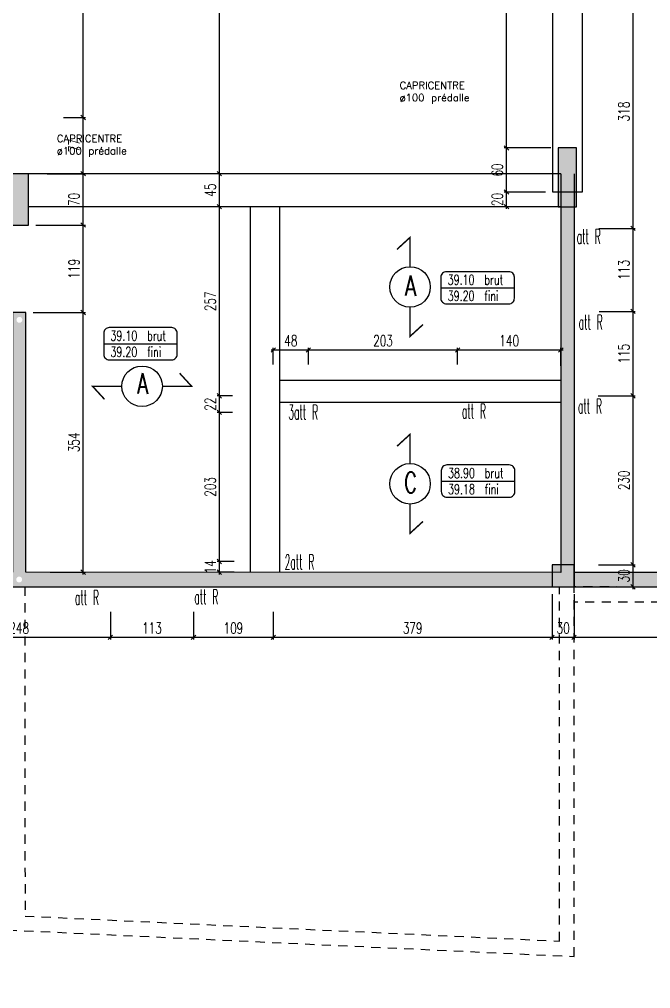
# Model space of a CAD drawing. Extents: x 307 to 786, y -197 to -94.
# Drawn here: x 331.65 to 340.24, y -183.14 to -169.94 of the extents above; entities that cross this region are included whole.
import ezdxf
from ezdxf.enums import TextEntityAlignment as Align

# ---------------------------------------------------------------- set-up
doc = ezdxf.new("R2010")
doc.units = 0
doc.header["$LTSCALE"] = 0.5
doc.header["$MEASUREMENT"] = 0
doc.linetypes.add('CACHE', pattern=[0.375, 0.25, -0.125])
doc.layers.get('DEFPOINTS').update_dxf_attribs({"linetype": 'CONTINUOUS'})
for name, color, linetype in [('1_AJSA_vue2', 13, 'CONTINUOUS'), ('_ SERTI RESERVATION', 6, 'CACHE'), ('COTATION', 7, 'CONTINUOUS'), ('HABILLAGE', 7, 'CONTINUOUS'), ('MURS', 3, 'CONTINUOUS'), ('PLANCHER', 7, 'CONTINUOUS'), ('POCHAGE', 254, 'CONTINUOUS'), ('POTEAUX', 1, 'CONTINUOUS'), ('POUTRES', 2, 'CONTINUOUS'), ('REPERE-RAID', 4, 'CONTINUOUS')]:
    doc.layers.add(name, color=color, linetype=linetype)
doc.styles.add('ROMANS8', font='romans.shx', dxfattribs={"width": 0.7})
doc.styles.get("Standard").update_dxf_attribs({"font": 'txt.shx'})
doc.dimstyles.new('COT50 cm', dxfattribs={"dimtxt": 0.15, "dimasz": 0.06, "dimexe": 0.03, "dimexo": 0.1, "dimgap": 0.05, "dimtad": 1, "dimdec": 0, "dimlfac": 100, "dimzin": 0, "dimdsep": 46, "dimtxsty": 'ROMANS8', "dimblk1": 'OBLIQUE', "dimblk2": 'OBLIQUE', "dimsah": 1, "dimcen": 0.03, "dimdle": 0.03, "dimclrt": 1, "dimadec": 0, "dimazin": 0, "dimtfac": 1, "dimtdec": 0, "dimtmove": 0, "dimatfit": 3, "dimfxl": 1, "dimfxlon": 1, "dimtolj": 1, "dimtzin": 0, "dimlwd": -1, "dimlwe": -1, "dimarcsym": 0})

# ---------------------------------------------------------------- blocks, each defined once
blk = doc.blocks.new('139')
at = {"layer": 'HABILLAGE', "color": 7}
blk.add_line((-0.665, 0), (0.665, 0), dxfattribs=at)
at = {"layer": 'HABILLAGE'}
blk.add_lwpolyline([(-0.565, -0.291), (0.565, -0.291, 0.414214), (0.665, -0.191), (0.665, 0.191, 0.414214), (0.565, 0.291), (-0.565, 0.291, 0.414214), (-0.665, 0.191), (-0.665, -0.191, 0.414214)], format="xyb", close=True, dxfattribs=at)
at = {"layer": 'HABILLAGE', "color": 1, "width": 0.7}
for s, p in [('brut', (0.121, 0.054)), ('fini', (0.121, -0.237))]:
    blk.add_text(s, height=0.18, dxfattribs=at).set_placement(p)
for tag, p in [('NIVBRUT', (-0.543, 0.054)), ('NIVFINI', (-0.543, -0.237))]:
    blk.add_attdef(tag, p, '', height=0.18, dxfattribs=at)
blk = doc.blocks.new('_Oblique')
at = {"layer": 'COTATION', "color": 0, "lineweight": -2}
blk.add_line((-0.5, -0.5), (0.5, 0.5), dxfattribs=at)
blk = doc.blocks.new('*D975')
at = {"layer": 'COTATION', "color": 0, "transparency": 16777216}
for p, q in [((332.517, -177.496), (332.517, -173.901)), ((331.836, -173.931), (332.547, -173.931)), ((332.069, -177.466), (332.547, -177.466))]:
    blk.add_line(p, q, dxfattribs=at)
at = {"layer": 'DEFPOINTS', "color": 0, "transparency": 16777216}
for p in [(331.736, -173.931), (332.517, -173.931), (331.969, -177.466)]:
    blk.add_point(p, dxfattribs=at)
at = {"layer": 'COTATION', "color": 0, "transparency": 16777216, "xscale": 0.06, "yscale": 0.06, "zscale": 0.06}
for p, rotation in [((332.517, -173.931), 90), ((332.517, -177.466), 270)]:
    blk.add_blockref('_Oblique', p, dxfattribs=dict(at, rotation=rotation))
at = {"layer": 'COTATION', "color": 1, "transparency": 16777216, "insert": (332.392, -175.699), "char_height": 0.15, "attachment_point": 5, "rotation": 90, "style": 'ROMANS8'}
blk.add_mtext('\\A1;354', dxfattribs=at)
blk = doc.blocks.new('*D976')
at = {"layer": 'COTATION', "color": 0, "transparency": 16777216}
for p, q in [((332.517, -173.961), (332.517, -172.711)), ((331.871, -172.741), (332.547, -172.741)), ((331.836, -173.931), (332.547, -173.931))]:
    blk.add_line(p, q, dxfattribs=at)
at = {"layer": 'DEFPOINTS', "color": 0, "transparency": 16777216}
for p in [(331.771, -172.741), (332.517, -172.741), (331.736, -173.931)]:
    blk.add_point(p, dxfattribs=at)
at = {"layer": 'COTATION', "color": 0, "transparency": 16777216, "xscale": 0.06, "yscale": 0.06, "zscale": 0.06}
for p, rotation in [((332.517, -172.741), 90), ((332.517, -173.931), 270)]:
    blk.add_blockref('_Oblique', p, dxfattribs=dict(at, rotation=rotation))
at = {"layer": 'COTATION', "color": 1, "transparency": 16777216, "insert": (332.392, -173.336), "char_height": 0.15, "attachment_point": 5, "rotation": 90, "style": 'ROMANS8'}
blk.add_mtext('\\A1;119', dxfattribs=at)
blk = doc.blocks.new('*D977')
at = {"layer": 'COTATION', "color": 0, "transparency": 16777216}
for p, q in [((332.026, -172.041), (332.547, -172.041)), ((332.517, -172.771), (332.517, -172.011)), ((331.871, -172.741), (332.547, -172.741))]:
    blk.add_line(p, q, dxfattribs=at)
at = {"layer": 'DEFPOINTS', "color": 0, "transparency": 16777216}
for p in [(331.926, -172.041), (332.517, -172.041), (331.771, -172.741)]:
    blk.add_point(p, dxfattribs=at)
at = {"layer": 'COTATION', "color": 0, "transparency": 16777216, "xscale": 0.06, "yscale": 0.06, "zscale": 0.06}
for p, rotation in [((332.517, -172.041), 90), ((332.517, -172.741), 270)]:
    blk.add_blockref('_Oblique', p, dxfattribs=dict(at, rotation=rotation))
at = {"layer": 'COTATION', "color": 1, "transparency": 16777216, "insert": (332.392, -172.391), "char_height": 0.15, "attachment_point": 5, "rotation": 90, "style": 'ROMANS8'}
blk.add_mtext('\\A1;70', dxfattribs=at)
blk = doc.blocks.new('*D978')
at = {"layer": 'COTATION', "color": 0, "transparency": 16777216}
for p, q in [((332.517, -172.071), (332.517, -171.246)), ((332.249, -171.276), (332.547, -171.276)), ((332.026, -172.041), (332.547, -172.041))]:
    blk.add_line(p, q, dxfattribs=at)
at = {"layer": 'DEFPOINTS', "color": 0, "transparency": 16777216}
for p in [(332.149, -171.276), (332.517, -171.276), (331.926, -172.041)]:
    blk.add_point(p, dxfattribs=at)
at = {"layer": 'COTATION', "color": 0, "transparency": 16777216, "xscale": 0.06, "yscale": 0.06, "zscale": 0.06}
for p, rotation in [((332.517, -171.276), 90), ((332.517, -172.041), 270)]:
    blk.add_blockref('_Oblique', p, dxfattribs=dict(at, rotation=rotation))
at = {"layer": 'COTATION', "color": 1, "transparency": 16777216, "insert": (332.392, -171.659), "char_height": 0.15, "attachment_point": 5, "rotation": 90, "style": 'ROMANS8'}
blk.add_mtext('\\A1;77', dxfattribs=at)
blk = doc.blocks.new('*D979')
at = {"layer": 'COTATION', "color": 0, "transparency": 16777216}
for p, q in [((332.517, -171.306), (332.517, -166.111)), ((331.867, -166.141), (332.547, -166.141)), ((332.249, -171.276), (332.547, -171.276))]:
    blk.add_line(p, q, dxfattribs=at)
at = {"layer": 'DEFPOINTS', "color": 0, "transparency": 16777216}
for p in [(331.767, -166.141), (332.517, -166.141), (332.149, -171.276)]:
    blk.add_point(p, dxfattribs=at)
at = {"layer": 'COTATION', "color": 0, "transparency": 16777216, "xscale": 0.06, "yscale": 0.06, "zscale": 0.06}
for p, rotation in [((332.517, -166.141), 90), ((332.517, -171.276), 270)]:
    blk.add_blockref('_Oblique', p, dxfattribs=dict(at, rotation=rotation))
at = {"layer": 'COTATION', "color": 1, "transparency": 16777216, "insert": (332.392, -168.709), "char_height": 0.15, "attachment_point": 5, "rotation": 90, "style": 'ROMANS8'}
blk.add_mtext('\\A1;513', dxfattribs=at)
blk = doc.blocks.new('*D980')
at = {"layer": 'COTATION', "color": 0, "transparency": 16777216}
for p, q in [((334.569, -177.321), (334.34, -177.321)), ((334.37, -177.496), (334.37, -177.291)), ((334.569, -177.466), (334.34, -177.466))]:
    blk.add_line(p, q, dxfattribs=at)
at = {"layer": 'DEFPOINTS', "color": 0, "transparency": 16777216}
for p in [(334.37, -177.321), (334.669, -177.321), (334.669, -177.466)]:
    blk.add_point(p, dxfattribs=at)
at = {"layer": 'COTATION', "color": 0, "transparency": 16777216, "xscale": 0.06, "yscale": 0.06, "zscale": 0.06}
for p, rotation in [((334.37, -177.321), 90), ((334.37, -177.466), 270)]:
    blk.add_blockref('_Oblique', p, dxfattribs=dict(at, rotation=rotation))
at = {"layer": 'COTATION', "color": 1, "transparency": 16777216, "insert": (334.245, -177.394), "char_height": 0.15, "attachment_point": 5, "rotation": 90, "style": 'ROMANS8'}
blk.add_mtext('\\A1;14', dxfattribs=at)
blk = doc.blocks.new('*D981')
at = {"layer": 'COTATION', "color": 0, "transparency": 16777216}
for p, q in [((334.549, -175.291), (334.34, -175.291)), ((334.37, -177.351), (334.37, -175.261)), ((334.569, -177.321), (334.34, -177.321))]:
    blk.add_line(p, q, dxfattribs=at)
at = {"layer": 'DEFPOINTS', "color": 0, "transparency": 16777216}
for p in [(334.37, -175.291), (334.649, -175.291), (334.669, -177.321)]:
    blk.add_point(p, dxfattribs=at)
at = {"layer": 'COTATION', "color": 0, "transparency": 16777216, "xscale": 0.06, "yscale": 0.06, "zscale": 0.06}
for p, rotation in [((334.37, -175.291), 90), ((334.37, -177.321), 270)]:
    blk.add_blockref('_Oblique', p, dxfattribs=dict(at, rotation=rotation))
at = {"layer": 'COTATION', "color": 1, "transparency": 16777216, "insert": (334.245, -176.306), "char_height": 0.15, "attachment_point": 5, "rotation": 90, "style": 'ROMANS8'}
blk.add_mtext('\\A1;203', dxfattribs=at)
blk = doc.blocks.new('*D982')
at = {"layer": 'COTATION', "color": 0, "transparency": 16777216}
for p, q in [((334.55, -175.066), (334.34, -175.066)), ((334.37, -175.321), (334.37, -175.036)), ((334.549, -175.291), (334.34, -175.291))]:
    blk.add_line(p, q, dxfattribs=at)
at = {"layer": 'DEFPOINTS', "color": 0, "transparency": 16777216}
for p in [(334.37, -175.066), (334.65, -175.066), (334.649, -175.291)]:
    blk.add_point(p, dxfattribs=at)
at = {"layer": 'COTATION', "color": 0, "transparency": 16777216, "xscale": 0.06, "yscale": 0.06, "zscale": 0.06}
for p, rotation in [((334.37, -175.066), 90), ((334.37, -175.291), 270)]:
    blk.add_blockref('_Oblique', p, dxfattribs=dict(at, rotation=rotation))
at = {"layer": 'COTATION', "color": 1, "transparency": 16777216, "insert": (334.245, -175.179), "char_height": 0.15, "attachment_point": 5, "rotation": 90, "style": 'ROMANS8'}
blk.add_mtext('\\A1;22', dxfattribs=at)
blk = doc.blocks.new('*D983')
at = {"layer": 'COTATION', "color": 0, "transparency": 16777216}
for p, q in [((334.37, -175.096), (334.37, -172.461)), ((334.456, -172.491), (334.34, -172.491)), ((334.55, -175.066), (334.34, -175.066))]:
    blk.add_line(p, q, dxfattribs=at)
at = {"layer": 'DEFPOINTS', "color": 0, "transparency": 16777216}
for p in [(334.37, -172.491), (334.556, -172.491), (334.65, -175.066)]:
    blk.add_point(p, dxfattribs=at)
at = {"layer": 'COTATION', "color": 0, "transparency": 16777216, "xscale": 0.06, "yscale": 0.06, "zscale": 0.06}
for p, rotation in [((334.37, -172.491), 90), ((334.37, -175.066), 270)]:
    blk.add_blockref('_Oblique', p, dxfattribs=dict(at, rotation=rotation))
at = {"layer": 'COTATION', "color": 1, "transparency": 16777216, "insert": (334.245, -173.779), "char_height": 0.15, "attachment_point": 5, "rotation": 90, "style": 'ROMANS8'}
blk.add_mtext('\\A1;257', dxfattribs=at)
blk = doc.blocks.new('*D984')
at = {"layer": 'COTATION', "color": 0, "transparency": 16777216}
for p, q in [((334.456, -172.041), (334.34, -172.041)), ((334.37, -172.521), (334.37, -172.011)), ((334.456, -172.491), (334.34, -172.491))]:
    blk.add_line(p, q, dxfattribs=at)
at = {"layer": 'DEFPOINTS', "color": 0, "transparency": 16777216}
for p in [(334.37, -172.041), (334.556, -172.041), (334.556, -172.491)]:
    blk.add_point(p, dxfattribs=at)
at = {"layer": 'COTATION', "color": 0, "transparency": 16777216, "xscale": 0.06, "yscale": 0.06, "zscale": 0.06}
for p, rotation in [((334.37, -172.041), 90), ((334.37, -172.491), 270)]:
    blk.add_blockref('_Oblique', p, dxfattribs=dict(at, rotation=rotation))
at = {"layer": 'COTATION', "color": 1, "transparency": 16777216, "insert": (334.245, -172.266), "char_height": 0.15, "attachment_point": 5, "rotation": 90, "style": 'ROMANS8'}
blk.add_mtext('\\A1;45', dxfattribs=at)
blk = doc.blocks.new('*D985')
at = {"layer": 'COTATION', "color": 0, "transparency": 16777216}
for p, q in [((334.37, -172.071), (334.37, -166.111)), ((334.635, -166.141), (334.34, -166.141)), ((334.456, -172.041), (334.34, -172.041))]:
    blk.add_line(p, q, dxfattribs=at)
at = {"layer": 'DEFPOINTS', "color": 0, "transparency": 16777216}
for p in [(334.37, -166.141), (334.735, -166.141), (334.556, -172.041)]:
    blk.add_point(p, dxfattribs=at)
at = {"layer": 'COTATION', "color": 0, "transparency": 16777216, "xscale": 0.06, "yscale": 0.06, "zscale": 0.06}
for p, rotation in [((334.37, -166.141), 90), ((334.37, -172.041), 270)]:
    blk.add_blockref('_Oblique', p, dxfattribs=dict(at, rotation=rotation))
at = {"layer": 'COTATION', "color": 1, "transparency": 16777216, "insert": (334.245, -169.091), "char_height": 0.15, "attachment_point": 5, "rotation": 90, "style": 'ROMANS8'}
blk.add_mtext('\\A1;590', dxfattribs=at)
blk = doc.blocks.new('*D989')
at = {"layer": 'COTATION', "color": 0, "transparency": 16777216}
for p, q in [((335.073, -174.44), (335.611, -174.44)), ((335.103, -174.637), (335.103, -174.41)), ((335.581, -174.637), (335.581, -174.41))]:
    blk.add_line(p, q, dxfattribs=at)
at = {"layer": 'DEFPOINTS', "color": 0, "transparency": 16777216}
for p in [(335.581, -174.44), (335.103, -174.737), (335.581, -174.737)]:
    blk.add_point(p, dxfattribs=at)
at = {"layer": 'COTATION', "color": 0, "transparency": 16777216, "xscale": 0.06, "yscale": 0.06, "zscale": 0.06, "rotation": 180}
blk.add_blockref('_Oblique', (335.103, -174.44), dxfattribs=at)
at = {"layer": 'COTATION', "color": 0, "transparency": 16777216, "xscale": 0.06, "yscale": 0.06, "zscale": 0.06}
blk.add_blockref('_Oblique', (335.581, -174.44), dxfattribs=at)
at = {"layer": 'COTATION', "color": 1, "transparency": 16777216, "insert": (335.342, -174.315), "char_height": 0.15, "attachment_point": 5, "style": 'ROMANS8'}
blk.add_mtext('\\A1;48', dxfattribs=at)
blk = doc.blocks.new('*D990')
at = {"layer": 'COTATION', "color": 0, "transparency": 16777216}
for p, q in [((335.551, -174.44), (337.641, -174.44)), ((335.581, -174.637), (335.581, -174.41)), ((337.611, -174.637), (337.611, -174.41))]:
    blk.add_line(p, q, dxfattribs=at)
at = {"layer": 'DEFPOINTS', "color": 0, "transparency": 16777216}
for p in [(337.611, -174.44), (335.581, -174.737), (337.611, -174.737)]:
    blk.add_point(p, dxfattribs=at)
at = {"layer": 'COTATION', "color": 0, "transparency": 16777216, "xscale": 0.06, "yscale": 0.06, "zscale": 0.06, "rotation": 180}
blk.add_blockref('_Oblique', (335.581, -174.44), dxfattribs=at)
at = {"layer": 'COTATION', "color": 0, "transparency": 16777216, "xscale": 0.06, "yscale": 0.06, "zscale": 0.06}
blk.add_blockref('_Oblique', (337.611, -174.44), dxfattribs=at)
at = {"layer": 'COTATION', "color": 1, "transparency": 16777216, "insert": (336.596, -174.315), "char_height": 0.15, "attachment_point": 5, "style": 'ROMANS8'}
blk.add_mtext('\\A1;203', dxfattribs=at)
blk = doc.blocks.new('*D991')
at = {"layer": 'COTATION', "color": 0, "transparency": 16777216}
for p, q in [((337.581, -174.44), (339.045, -174.44)), ((337.611, -174.637), (337.611, -174.41)), ((339.015, -174.656), (339.015, -174.41))]:
    blk.add_line(p, q, dxfattribs=at)
at = {"layer": 'DEFPOINTS', "color": 0, "transparency": 16777216}
for p in [(339.015, -174.44), (337.611, -174.737), (339.015, -174.756)]:
    blk.add_point(p, dxfattribs=at)
at = {"layer": 'COTATION', "color": 0, "transparency": 16777216, "xscale": 0.06, "yscale": 0.06, "zscale": 0.06, "rotation": 180}
blk.add_blockref('_Oblique', (337.611, -174.44), dxfattribs=at)
at = {"layer": 'COTATION', "color": 0, "transparency": 16777216, "xscale": 0.06, "yscale": 0.06, "zscale": 0.06}
blk.add_blockref('_Oblique', (339.015, -174.44), dxfattribs=at)
at = {"layer": 'COTATION', "color": 1, "transparency": 16777216, "insert": (338.313, -174.315), "char_height": 0.15, "attachment_point": 5, "style": 'ROMANS8'}
blk.add_mtext('\\A1;140', dxfattribs=at)
blk = doc.blocks.new('*D992')
at = {"layer": 'COTATION', "color": 0, "transparency": 16777216}
for p, q in [((339.998, -177.696), (339.998, -177.336)), ((339.526, -177.366), (340.028, -177.366)), ((339.526, -177.666), (340.028, -177.666))]:
    blk.add_line(p, q, dxfattribs=at)
at = {"layer": 'DEFPOINTS', "color": 0, "transparency": 16777216}
for p in [(339.426, -177.366), (339.998, -177.366), (339.426, -177.666)]:
    blk.add_point(p, dxfattribs=at)
at = {"layer": 'COTATION', "color": 0, "transparency": 16777216, "xscale": 0.06, "yscale": 0.06, "zscale": 0.06}
for p, rotation in [((339.998, -177.366), 90), ((339.998, -177.666), 270)]:
    blk.add_blockref('_Oblique', p, dxfattribs=dict(at, rotation=rotation))
at = {"layer": 'COTATION', "color": 1, "transparency": 16777216, "insert": (339.873, -177.516), "char_height": 0.15, "attachment_point": 5, "rotation": 90, "style": 'ROMANS8'}
blk.add_mtext('\\A1;30', dxfattribs=at)
blk = doc.blocks.new('*D993')
at = {"layer": 'COTATION', "color": 0, "transparency": 16777216}
for p, q in [((339.525, -175.066), (340.028, -175.066)), ((339.998, -177.396), (339.998, -175.036)), ((339.526, -177.366), (340.028, -177.366))]:
    blk.add_line(p, q, dxfattribs=at)
at = {"layer": 'DEFPOINTS', "color": 0, "transparency": 16777216}
for p in [(339.425, -175.066), (339.998, -175.066), (339.426, -177.366)]:
    blk.add_point(p, dxfattribs=at)
at = {"layer": 'COTATION', "color": 0, "transparency": 16777216, "xscale": 0.06, "yscale": 0.06, "zscale": 0.06}
for p, rotation in [((339.998, -175.066), 90), ((339.998, -177.366), 270)]:
    blk.add_blockref('_Oblique', p, dxfattribs=dict(at, rotation=rotation))
at = {"layer": 'COTATION', "color": 1, "transparency": 16777216, "insert": (339.873, -176.216), "char_height": 0.15, "attachment_point": 5, "rotation": 90, "style": 'ROMANS8'}
blk.add_mtext('\\A1;230', dxfattribs=at)
blk = doc.blocks.new('*D994')
at = {"layer": 'COTATION', "color": 0, "transparency": 16777216}
for p, q in [((339.998, -175.096), (339.998, -173.886)), ((339.535, -173.916), (340.028, -173.916)), ((339.525, -175.066), (340.028, -175.066))]:
    blk.add_line(p, q, dxfattribs=at)
at = {"layer": 'DEFPOINTS', "color": 0, "transparency": 16777216}
for p in [(339.435, -173.916), (339.998, -173.916), (339.425, -175.066)]:
    blk.add_point(p, dxfattribs=at)
at = {"layer": 'COTATION', "color": 0, "transparency": 16777216, "xscale": 0.06, "yscale": 0.06, "zscale": 0.06}
for p, rotation in [((339.998, -173.916), 90), ((339.998, -175.066), 270)]:
    blk.add_blockref('_Oblique', p, dxfattribs=dict(at, rotation=rotation))
at = {"layer": 'COTATION', "color": 1, "transparency": 16777216, "insert": (339.873, -174.491), "char_height": 0.15, "attachment_point": 5, "rotation": 90, "style": 'ROMANS8'}
blk.add_mtext('\\A1;115', dxfattribs=at)
blk = doc.blocks.new('*D995')
at = {"layer": 'COTATION', "color": 0, "transparency": 16777216}
for p, q in [((339.534, -172.786), (340.028, -172.786)), ((339.998, -173.946), (339.998, -172.756)), ((339.535, -173.916), (340.028, -173.916))]:
    blk.add_line(p, q, dxfattribs=at)
at = {"layer": 'DEFPOINTS', "color": 0, "transparency": 16777216}
for p in [(339.434, -172.786), (339.998, -172.786), (339.435, -173.916)]:
    blk.add_point(p, dxfattribs=at)
at = {"layer": 'COTATION', "color": 0, "transparency": 16777216, "xscale": 0.06, "yscale": 0.06, "zscale": 0.06}
for p, rotation in [((339.998, -172.786), 90), ((339.998, -173.916), 270)]:
    blk.add_blockref('_Oblique', p, dxfattribs=dict(at, rotation=rotation))
at = {"layer": 'COTATION', "color": 1, "transparency": 16777216, "insert": (339.873, -173.351), "char_height": 0.15, "attachment_point": 5, "rotation": 90, "style": 'ROMANS8'}
blk.add_mtext('\\A1;113', dxfattribs=at)
blk = doc.blocks.new('*D996')
at = {"layer": 'COTATION', "color": 0, "transparency": 16777216}
for p, q in [((339.534, -169.601), (340.028, -169.601)), ((339.998, -172.816), (339.998, -169.571)), ((339.534, -172.786), (340.028, -172.786))]:
    blk.add_line(p, q, dxfattribs=at)
at = {"layer": 'DEFPOINTS', "color": 0, "transparency": 16777216}
for p in [(339.434, -169.601), (339.998, -169.601), (339.434, -172.786)]:
    blk.add_point(p, dxfattribs=at)
at = {"layer": 'COTATION', "color": 0, "transparency": 16777216, "xscale": 0.06, "yscale": 0.06, "zscale": 0.06}
for p, rotation in [((339.998, -169.601), 90), ((339.998, -172.786), 270)]:
    blk.add_blockref('_Oblique', p, dxfattribs=dict(at, rotation=rotation))
at = {"layer": 'COTATION', "color": 1, "transparency": 16777216, "insert": (339.873, -171.194), "char_height": 0.15, "attachment_point": 5, "rotation": 90, "style": 'ROMANS8'}
blk.add_mtext('\\A1;318', dxfattribs=at)
blk = doc.blocks.new('*D1417')
at = {"layer": 'COTATION', "color": 0, "transparency": 16777216}
for p, q in [((330.404, -178.005), (330.404, -178.383)), ((332.888, -178.005), (332.888, -178.383)), ((330.374, -178.353), (332.918, -178.353))]:
    blk.add_line(p, q, dxfattribs=at)
at = {"layer": 'DEFPOINTS', "color": 0, "transparency": 16777216}
for p in [(330.404, -177.905), (332.888, -177.905), (332.888, -178.353)]:
    blk.add_point(p, dxfattribs=at)
at = {"layer": 'COTATION', "color": 0, "transparency": 16777216, "xscale": 0.06, "yscale": 0.06, "zscale": 0.06, "rotation": 180}
blk.add_blockref('_Oblique', (330.404, -178.353), dxfattribs=at)
at = {"layer": 'COTATION', "color": 0, "transparency": 16777216, "xscale": 0.06, "yscale": 0.06, "zscale": 0.06}
blk.add_blockref('_Oblique', (332.888, -178.353), dxfattribs=at)
at = {"layer": 'COTATION', "color": 1, "transparency": 16777216, "insert": (331.646, -178.228), "char_height": 0.15, "attachment_point": 5, "style": 'ROMANS8'}
blk.add_mtext('\\A1;248', dxfattribs=at)
blk = doc.blocks.new('*D1418')
at = {"layer": 'COTATION', "color": 0, "transparency": 16777216}
for p, q in [((332.888, -178.005), (332.888, -178.383)), ((334.018, -178.005), (334.018, -178.383)), ((332.858, -178.353), (334.048, -178.353))]:
    blk.add_line(p, q, dxfattribs=at)
at = {"layer": 'DEFPOINTS', "color": 0, "transparency": 16777216}
for p in [(332.888, -177.905), (334.018, -177.905), (334.018, -178.353)]:
    blk.add_point(p, dxfattribs=at)
at = {"layer": 'COTATION', "color": 0, "transparency": 16777216, "xscale": 0.06, "yscale": 0.06, "zscale": 0.06, "rotation": 180}
blk.add_blockref('_Oblique', (332.888, -178.353), dxfattribs=at)
at = {"layer": 'COTATION', "color": 0, "transparency": 16777216, "xscale": 0.06, "yscale": 0.06, "zscale": 0.06}
blk.add_blockref('_Oblique', (334.018, -178.353), dxfattribs=at)
at = {"layer": 'COTATION', "color": 1, "transparency": 16777216, "insert": (333.453, -178.228), "char_height": 0.15, "attachment_point": 5, "style": 'ROMANS8'}
blk.add_mtext('\\A1;113', dxfattribs=at)
blk = doc.blocks.new('*D1419')
at = {"layer": 'COTATION', "color": 0, "transparency": 16777216}
for p, q in [((334.018, -178.005), (334.018, -178.383)), ((335.103, -178.005), (335.103, -178.383)), ((333.988, -178.353), (335.133, -178.353))]:
    blk.add_line(p, q, dxfattribs=at)
at = {"layer": 'DEFPOINTS', "color": 0, "transparency": 16777216}
for p in [(334.018, -177.905), (335.103, -177.905), (335.103, -178.353)]:
    blk.add_point(p, dxfattribs=at)
at = {"layer": 'COTATION', "color": 0, "transparency": 16777216, "xscale": 0.06, "yscale": 0.06, "zscale": 0.06, "rotation": 180}
blk.add_blockref('_Oblique', (334.018, -178.353), dxfattribs=at)
at = {"layer": 'COTATION', "color": 0, "transparency": 16777216, "xscale": 0.06, "yscale": 0.06, "zscale": 0.06}
blk.add_blockref('_Oblique', (335.103, -178.353), dxfattribs=at)
at = {"layer": 'COTATION', "color": 1, "transparency": 16777216, "insert": (334.56, -178.228), "char_height": 0.15, "attachment_point": 5, "style": 'ROMANS8'}
blk.add_mtext('\\A1;109', dxfattribs=at)
blk = doc.blocks.new('*D1420')
at = {"layer": 'COTATION', "color": 0, "transparency": 16777216}
for p, q in [((338.896, -177.766), (338.896, -178.383)), ((335.103, -178.005), (335.103, -178.383)), ((335.073, -178.353), (338.926, -178.353))]:
    blk.add_line(p, q, dxfattribs=at)
at = {"layer": 'DEFPOINTS', "color": 0, "transparency": 16777216}
for p in [(338.896, -177.666), (335.103, -177.905), (338.896, -178.353)]:
    blk.add_point(p, dxfattribs=at)
at = {"layer": 'COTATION', "color": 0, "transparency": 16777216, "xscale": 0.06, "yscale": 0.06, "zscale": 0.06, "rotation": 180}
blk.add_blockref('_Oblique', (335.103, -178.353), dxfattribs=at)
at = {"layer": 'COTATION', "color": 0, "transparency": 16777216, "xscale": 0.06, "yscale": 0.06, "zscale": 0.06}
blk.add_blockref('_Oblique', (338.896, -178.353), dxfattribs=at)
at = {"layer": 'COTATION', "color": 1, "transparency": 16777216, "insert": (336.999, -178.228), "char_height": 0.15, "attachment_point": 5, "style": 'ROMANS8'}
blk.add_mtext('\\A1;379', dxfattribs=at)
blk = doc.blocks.new('*D1421')
at = {"layer": 'COTATION', "color": 0, "transparency": 16777216}
for p, q in [((338.896, -177.766), (338.896, -178.383)), ((339.196, -177.766), (339.196, -178.383)), ((338.866, -178.353), (339.226, -178.353))]:
    blk.add_line(p, q, dxfattribs=at)
at = {"layer": 'DEFPOINTS', "color": 0, "transparency": 16777216}
for p in [(338.896, -177.666), (339.196, -177.666), (339.196, -178.353)]:
    blk.add_point(p, dxfattribs=at)
at = {"layer": 'COTATION', "color": 0, "transparency": 16777216, "xscale": 0.06, "yscale": 0.06, "zscale": 0.06, "rotation": 180}
blk.add_blockref('_Oblique', (338.896, -178.353), dxfattribs=at)
at = {"layer": 'COTATION', "color": 0, "transparency": 16777216, "xscale": 0.06, "yscale": 0.06, "zscale": 0.06}
blk.add_blockref('_Oblique', (339.196, -178.353), dxfattribs=at)
at = {"layer": 'COTATION', "color": 1, "transparency": 16777216, "insert": (339.046, -178.228), "char_height": 0.15, "attachment_point": 5, "style": 'ROMANS8'}
blk.add_mtext('\\A1;30', dxfattribs=at)
blk = doc.blocks.new('*D1422')
at = {"layer": 'COTATION', "color": 0, "transparency": 16777216}
for p, q in [((339.196, -177.766), (339.196, -178.383)), ((347.324, -177.966), (347.324, -178.383)), ((339.166, -178.353), (347.354, -178.353))]:
    blk.add_line(p, q, dxfattribs=at)
at = {"layer": 'DEFPOINTS', "color": 0, "transparency": 16777216}
for p in [(339.196, -177.666), (347.324, -177.866), (347.324, -178.353)]:
    blk.add_point(p, dxfattribs=at)
at = {"layer": 'COTATION', "color": 0, "transparency": 16777216, "xscale": 0.06, "yscale": 0.06, "zscale": 0.06, "rotation": 180}
blk.add_blockref('_Oblique', (339.196, -178.353), dxfattribs=at)
at = {"layer": 'COTATION', "color": 0, "transparency": 16777216, "xscale": 0.06, "yscale": 0.06, "zscale": 0.06}
blk.add_blockref('_Oblique', (347.324, -178.353), dxfattribs=at)
at = {"layer": 'COTATION', "color": 1, "transparency": 16777216, "insert": (343.26, -178.228), "char_height": 0.15, "attachment_point": 5, "style": 'ROMANS8'}
blk.add_mtext('\\A1;813', dxfattribs=at)
blk = doc.blocks.new('*D1599')
at = {"layer": 'COTATION', "color": 0, "transparency": 16777216}
for p, q in [((338.806, -172.291), (338.246, -172.291)), ((338.276, -172.521), (338.276, -172.261)), ((338.521, -172.491), (338.246, -172.491))]:
    blk.add_line(p, q, dxfattribs=at)
at = {"layer": 'DEFPOINTS', "color": 0, "transparency": 16777216}
for p in [(338.276, -172.291), (338.906, -172.291), (338.621, -172.491)]:
    blk.add_point(p, dxfattribs=at)
at = {"layer": 'COTATION', "color": 0, "transparency": 16777216, "xscale": 0.06, "yscale": 0.06, "zscale": 0.06}
for p, rotation in [((338.276, -172.291), 90), ((338.276, -172.491), 270)]:
    blk.add_blockref('_Oblique', p, dxfattribs=dict(at, rotation=rotation))
at = {"layer": 'COTATION', "color": 1, "transparency": 16777216, "insert": (338.151, -172.391), "char_height": 0.15, "attachment_point": 5, "rotation": 90, "style": 'ROMANS8'}
blk.add_mtext('\\A1;20', dxfattribs=at)
blk = doc.blocks.new('*D1600')
at = {"layer": 'COTATION', "color": 0, "transparency": 16777216}
for p, q in [((338.276, -172.321), (338.276, -171.661)), ((338.881, -171.691), (338.246, -171.691)), ((338.806, -172.291), (338.246, -172.291))]:
    blk.add_line(p, q, dxfattribs=at)
at = {"layer": 'DEFPOINTS', "color": 0, "transparency": 16777216}
for p in [(338.276, -171.691), (338.981, -171.691), (338.906, -172.291)]:
    blk.add_point(p, dxfattribs=at)
at = {"layer": 'COTATION', "color": 0, "transparency": 16777216, "xscale": 0.06, "yscale": 0.06, "zscale": 0.06}
for p, rotation in [((338.276, -171.691), 90), ((338.276, -172.291), 270)]:
    blk.add_blockref('_Oblique', p, dxfattribs=dict(at, rotation=rotation))
at = {"layer": 'COTATION', "color": 1, "transparency": 16777216, "insert": (338.151, -171.991), "char_height": 0.15, "attachment_point": 5, "rotation": 90, "style": 'ROMANS8'}
blk.add_mtext('\\A1;60', dxfattribs=at)
blk = doc.blocks.new('*D1601')
at = {"layer": 'COTATION', "color": 0, "transparency": 16777216}
for p, q in [((338.623, -166.241), (338.246, -166.241)), ((338.276, -171.721), (338.276, -166.211)), ((338.881, -171.691), (338.246, -171.691))]:
    blk.add_line(p, q, dxfattribs=at)
at = {"layer": 'DEFPOINTS', "color": 0, "transparency": 16777216}
for p in [(338.276, -166.241), (338.723, -166.241), (338.981, -171.691)]:
    blk.add_point(p, dxfattribs=at)
at = {"layer": 'COTATION', "color": 0, "transparency": 16777216, "xscale": 0.06, "yscale": 0.06, "zscale": 0.06}
for p, rotation in [((338.276, -166.241), 90), ((338.276, -171.691), 270)]:
    blk.add_blockref('_Oblique', p, dxfattribs=dict(at, rotation=rotation))
at = {"layer": 'COTATION', "color": 1, "transparency": 16777216, "insert": (338.151, -168.966), "char_height": 0.15, "attachment_point": 5, "rotation": 90, "style": 'ROMANS8'}
blk.add_mtext('\\A1;545', dxfattribs=at)

msp = doc.modelspace()

# ---------------------------------------------------------------- hatches: boundary and pattern name
at = {"layer": 'POCHAGE'}
h = msp.add_hatch(color=256, dxfattribs=at)
h.dxf.hatch_style = 1
h.paths.add_polyline_path([(339.1949, -172.2413), (339.015, -172.2413), (339.0159, -177.3662), (339.1958, -177.3662)])
h = msp.add_hatch(color=256, dxfattribs=at)
h.dxf.hatch_style = 1
h.paths.add_polyline_path([(338.8959, -177.4701), (331.7362, -177.4663), (331.7362, -173.9313), (331.5561, -173.9313), (331.5561, -177.4663), (324.3993, -177.4663), (324.3993, -177.6662), (338.8959, -177.6662)])
h.paths.add_polyline_path([(331.6862, -177.5663, -1), (331.6062, -177.5663, -1)], flags=16)
h.paths.add_polyline_path([(331.6091, -174.0313, -1), (331.6891, -174.0313, -1)], flags=16)
h = msp.add_hatch(color=256, dxfattribs=at)
h.dxf.hatch_style = 1
h.paths.add_polyline_path([(347.324, -177.4663), (340.7959, -177.4663), (340.7959, -177.6662), (344.6853, -177.6662), (345.2409, -177.6655), (345.2409, -177.6662), (346.8456, -177.6662), (346.8456, -177.666), (347.324, -177.666)])
h.paths.add_polyline_path([(347.264, -177.5663, -1), (347.184, -177.5663, -1)], flags=16)
h.paths.add_polyline_path([(340.7959, -177.4663), (340.596, -177.4663), (340.5959, -177.6662), (340.7959, -177.6662)])
h.paths.add_polyline_path([(340.596, -177.4663), (339.1959, -177.4663), (339.1959, -177.6662), (339.2077, -177.6662), (340.5959, -177.6662)])
at = {"layer": 'POTEAUX'}
h = msp.add_hatch(color=256, dxfattribs=at)
h.dxf.hatch_style = 1
h.paths.add_polyline_path([(339.2306, -171.6913), (338.9806, -171.6914), (338.9806, -172.4914), (339.2306, -172.4913)])
h = msp.add_hatch(color=256, dxfattribs=at)
h.dxf.hatch_style = 1
h.paths.add_polyline_path([(331.7712, -172.0414), (331.5212, -172.0414), (331.5212, -172.7414), (331.7712, -172.7414)])
h = msp.add_hatch(color=256, dxfattribs=at)
h.dxf.hatch_style = 1
h.paths.add_polyline_path([(339.1959, -177.6662), (339.1959, -177.3662), (338.8959, -177.3662), (338.8959, -177.6662)])

# ---------------------------------------------------------------- linework, layer by layer
at = {"layer": '1_AJSA_vue2', "linetype": 'CACHE'}
msp.add_lwpolyline([(324.0959, -183.2004, -0.0097106), (340.5322, -184.0682), (345.2407, -184.5163), (345.2406, -177.6655), (340.7959, -177.671), (340.7955, -166.5756), (339.1959, -166.5765)], format="xyb", dxfattribs=at)
for points in [[(324.2992, -182.0009), (339.1959, -182.6985), (339.1959, -177.3662)], [(331.7226, -177.6648), (331.7257, -182.1485), (338.9959, -182.4889), (338.9959, -177.6662)], [(340.7959, -177.6715), (339.1959, -177.6662)], [(340.5959, -177.8741), (339.1959, -177.8741)]]:
    msp.add_lwpolyline(points, dxfattribs=at)
at = {"layer": 'MURS'}
for p, q in [((339.0151, -172.0414), (339.0159, -177.4701)), ((339.195, -172.0414), (339.1959, -177.6662)), ((339.1959, -177.4663), (347.324, -177.4663))]:
    msp.add_line(p, q, dxfattribs=at)
msp.add_lwpolyline([(339.0159, -177.4701), (331.7362, -177.4663), (331.7362, -173.9313), (331.5561, -173.9313), (331.5561, -177.4663), (324.3012, -177.4663), (324.3019, -170.1005), (324.0996, -170.1005), (324.0994, -177.6662), (347.324, -177.6662), (347.324, -177.4662)], dxfattribs=at)
at = {"layer": 'PLANCHER', "color": 1, "const_width": 0.02}
for points in [[(336.9634, -173.3072), (336.9634, -172.9091), (336.7862, -173.0714)], [(336.9634, -173.8585), (336.9634, -174.2566), (337.1406, -174.0943)], [(333.5938, -174.9355), (333.9919, -174.9355), (333.8296, -174.7583)], [(333.0425, -174.9355), (332.6444, -174.9355), (332.8067, -175.1127)], [(336.9634, -175.9878), (336.9634, -175.5897), (336.7862, -175.752)], [(336.9634, -176.5391), (336.9634, -176.9372), (337.1406, -176.7749)]]:
    msp.add_lwpolyline(points, dxfattribs=at)
at = {"layer": 'PLANCHER', "color": 1}
for centre in [(336.9634, -173.5828), (333.3182, -174.9355), (336.9634, -176.2634)]:
    msp.add_circle(centre, 0.2757, dxfattribs=at)
at = {"layer": 'POTEAUX'}
for points in [[(339.2306, -171.6913), (338.9806, -171.6914), (338.9806, -172.4914), (339.2306, -172.4913)], [(331.7712, -172.0414), (331.5212, -172.0414), (331.5212, -172.7414), (331.7712, -172.7414)], [(339.1959, -177.6662), (339.1959, -177.3662), (338.8959, -177.3662), (338.8959, -177.6662)]]:
    msp.add_lwpolyline(points, close=True, dxfattribs=at)
at = {"layer": 'POUTRES'}
for p, q in [((339.0158, -172.0414), (331.7712, -172.0414)), ((339.0158, -172.4914), (331.7712, -172.4914)), ((334.793, -177.4663), (334.793, -172.4914)), ((335.193, -177.4663), (335.193, -172.4914)), ((339.0159, -174.8563), (335.193, -174.8563)), ((339.0159, -175.1563), (335.193, -175.1563))]:
    msp.add_line(p, q, dxfattribs=at)
msp.add_lwpolyline([(338.9056, -172.2913), (338.9056, -165.6413), (339.3056, -165.6413), (339.3056, -172.2913)], close=True, dxfattribs=at)

# ---------------------------------------------------------------- block references
at = {"layer": 'HABILLAGE', "color": 1, "xscale": 0.7521624, "yscale": 0.7521624, "zscale": 0.7521624}
for p, values in [((337.8836, -173.5944), {'NIVBRUT': '39.10', 'NIVFINI': '39.20'}), ((333.2965, -174.3562), {'NIVBRUT': '39.10', 'NIVFINI': '39.20'}), ((337.8889, -176.2258), {'NIVBRUT': '38.90', 'NIVFINI': '39.18'})]:
    msp.add_blockref('139', p, dxfattribs=at).add_auto_attribs(values)

# ---------------------------------------------------------------- texts
at = {"layer": '_ SERTI RESERVATION', "linetype": 'ByBlock', "char_height": 0.1, "attachment_point": 1}
for insert in [(336.8224, -170.7889), (332.159, -171.5133)]:
    msp.add_mtext_dynamic_manual_height_columns('CAPRICENTRE\\Pø100 prédalle', width=1.472691, gutter_width=7.9227, heights=[0], dxfattribs=dict(at, insert=insert))
at = {"layer": 'PLANCHER', "color": 1, "width": 0.7}
for s, p in [('A', (336.9698, -173.5663)), ('A', (333.3259, -174.8967)), ('C', (336.9698, -176.2469))]:
    msp.add_text(s, height=0.28, dxfattribs=at).set_placement(p, align=Align.MIDDLE)
at = {"layer": 'REPERE-RAID', "color": 4, "width": 0.45}
for s, p in [('att R', (339.2319, -172.9979)), ('att R', (339.2587, -174.1639)), ('3att R', (335.3092, -175.3881)), ('att R', (337.6694, -175.3745)), ('att R', (339.2484, -175.3072)), ('2att R', (335.2587, -177.4277)), ('att R', (332.405, -177.9118)), ('att R', (334.0296, -177.9037))]:
    msp.add_text(s, height=0.2, dxfattribs=at).set_placement(p)

# ---------------------------------------------------------------- dimensions: what is measured, and where the dimension line sits
at = {"layer": 'COTATION'}
for base, p1, p2, picture, middle in [((332.51721, -166.1413), (332.1488, -171.27626), (331.76744, -166.1413), '*D979', (332.39221, -168.70878)), ((334.3701, -166.1413), (334.5557, -172.0414), (334.7349, -166.1413), '*D985', (334.2451, -169.0913)), ((338.2761, -166.2413), (338.9806, -171.6914), (338.7226, -166.2413), '*D1601', (338.1511, -168.9664)), ((339.998, -169.6013), (339.4345, -172.7861), (339.4344, -169.6013), '*D996', (339.873, -171.1937)), ((332.5172, -171.2763), (331.9259, -172.0414), (332.1488, -171.2763), '*D978', (332.3922, -171.6588)), ((338.2761, -171.6914), (338.9056, -172.2913), (338.9806, -171.6914), '*D1600', (338.1511, -171.9914)), ((332.5172, -172.0414), (331.7712, -172.7414), (331.9259, -172.0414), '*D977', (332.3922, -172.3914)), ((334.3701, -172.0414), (334.5557, -172.4914), (334.5557, -172.0414), '*D984', (334.2451, -172.2664)), ((334.3701, -172.4914), (334.6498, -175.0663), (334.5557, -172.4914), '*D983', (334.2451, -173.7788)), ((332.5172, -172.7414), (331.7362, -173.9313), (331.7712, -172.7414), '*D976', (332.3922, -173.3363)), ((339.998, -172.7861), (339.4346, -173.9161), (339.4345, -172.7861), '*D995', (339.873, -173.3511)), ((339.998, -173.9161), (339.4247, -175.0663), (339.4346, -173.9161), '*D994', (339.873, -174.4912)), ((339.998, -175.0663), (339.4265, -177.3663), (339.4247, -175.0663), '*D993', (339.873, -176.2163)), ((334.3701, -175.2913), (334.6686, -177.3213), (334.6495, -175.2913), '*D981', (334.2451, -176.3063))]:
    dim = msp.add_linear_dim(base=base, p1=p1, p2=p2, angle=90, dimstyle='COT50 cm', override={"dimtmove": 1}, dxfattribs=at)
    dim.commit()
    dim.dimension.update_dxf_attribs({"geometry": picture, "text_midpoint": middle})
for base, p1, p2, picture, middle in [((338.2761, -172.2913), (338.6208, -172.4914), (338.9056, -172.2913), '*D1599', (338.2761, -172.3914)), ((334.370123, -175.066274), (334.649498, -175.291265), (334.649768, -175.066274), '*D982', (334.370123, -175.17877))]:
    dim = msp.add_linear_dim(base=base, p1=p1, p2=p2, angle=90, dimstyle='COT50 cm', override={"dimtmove": 1}, dxfattribs=at)
    dim.commit()
    dim.dimension.update_dxf_attribs({"geometry": picture, "text_midpoint": middle, "dimtype": 160})
for base, p1, p2, picture, middle in [((332.5172, -173.9313), (331.969, -177.4664), (331.7362, -173.9313), '*D975', (332.3922, -175.6988)), ((339.998, -177.3663), (339.4265, -177.6663), (339.4265, -177.3663), '*D992', (339.873, -177.5163))]:
    dim = msp.add_linear_dim(base=base, p1=p1, p2=p2, angle=90, dimstyle='COT50 cm', dxfattribs=at)
    dim.commit()
    dim.dimension.update_dxf_attribs({"geometry": picture, "text_midpoint": middle})
dim = msp.add_linear_dim(base=(335.5809, -174.44), p1=(335.103, -174.7374), p2=(335.5809, -174.7374), dimstyle='COT50 cm', dxfattribs=at)
dim.commit()
dim.dimension.update_dxf_attribs({"geometry": '*D989', "text_midpoint": (335.3419, -174.315)})
for base, p1, p2, picture, middle in [((337.6108, -174.44), (335.5809, -174.7374), (337.6108, -174.7374), '*D990', (336.5958, -174.315)), ((339.0155, -174.44), (337.6108, -174.7374), (339.0155, -174.7558), '*D991', (338.3131, -174.315)), ((338.8959, -178.3532), (335.1028, -177.9051), (338.8959, -177.6662), '*D1420', (336.9993, -178.2282)), ((339.1959, -178.3532), (338.8959, -177.6662), (339.1959, -177.6663), '*D1421', (339.0459, -178.2282)), ((347.324, -178.3532), (339.1959, -177.6663), (347.324, -177.8663), '*D1422', (343.2599, -178.2282)), ((332.8878, -178.3532), (330.4039, -177.9051), (332.8878, -177.9051), '*D1417', (331.6458, -178.2282)), ((334.0177, -178.3532), (332.8878, -177.9051), (334.0177, -177.9051), '*D1418', (333.4527, -178.2282)), ((335.1028, -178.3532), (334.0177, -177.9051), (335.1028, -177.9051), '*D1419', (334.5602, -178.2282))]:
    dim = msp.add_linear_dim(base=base, p1=p1, p2=p2, dimstyle='COT50 cm', override={"dimtmove": 1}, dxfattribs=at)
    dim.commit()
    dim.dimension.update_dxf_attribs({"geometry": picture, "text_midpoint": middle})
dim = msp.add_linear_dim(base=(334.37012, -177.32127), p1=(334.66862, -177.46626), p2=(334.66862, -177.32127), angle=90, dimstyle='COT50 cm', dxfattribs=at)
dim.commit()
dim.dimension.update_dxf_attribs({"geometry": '*D980', "text_midpoint": (334.37012, -177.39377), "dimtype": 160})

doc.saveas('drawing.dxf')
